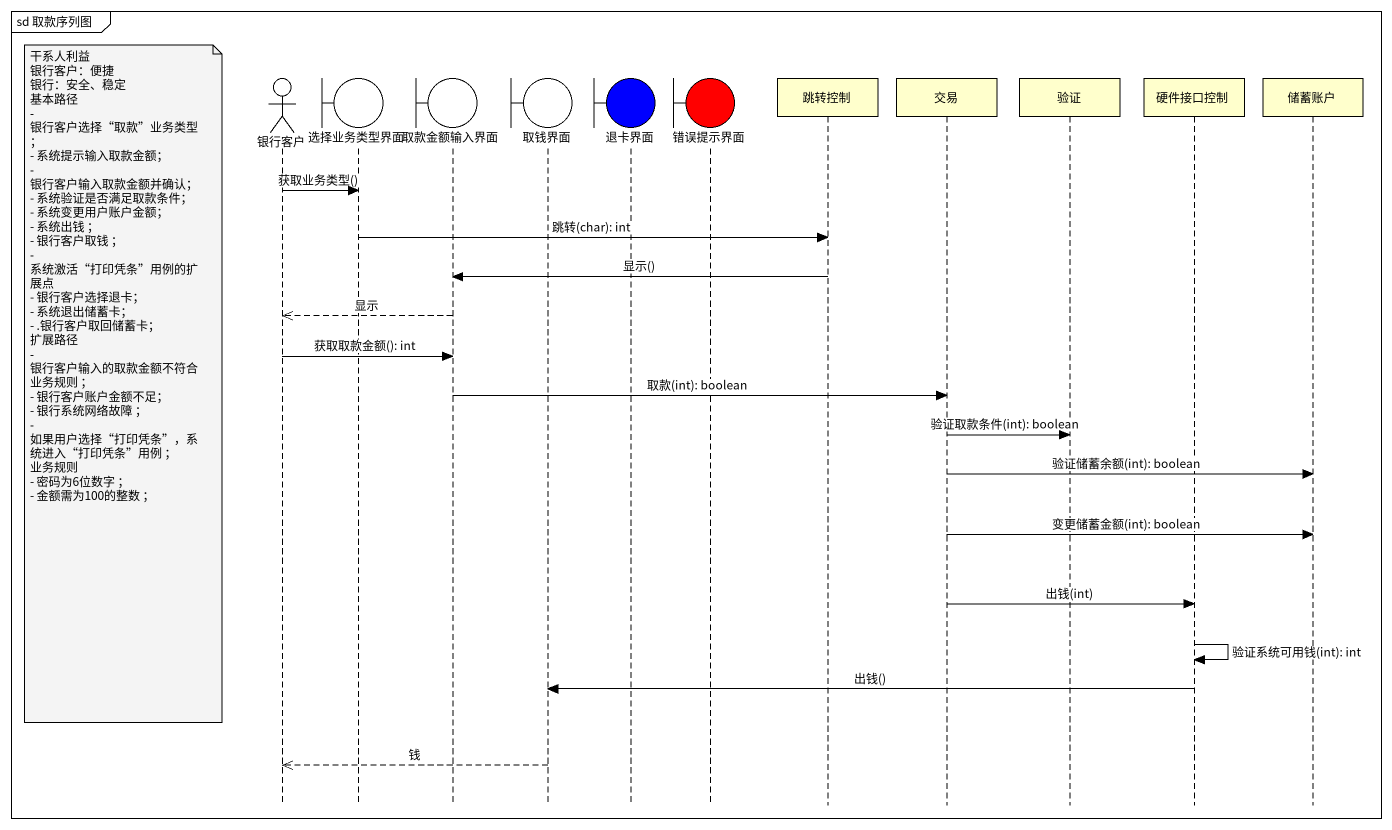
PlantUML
@startuml
mainframe sd 取款序列图
hide footbox
actor 银行客户
boundary 选择业务类型界面
boundary 取款金额输入界面
boundary 取钱界面
boundary 退卡界面 #0000FF
boundary 错误提示界面 #FF0000
participant 跳转控制
participant 交易
participant 验证
participant 硬件接口控制
participant 储蓄账户

银行客户 -> 选择业务类型界面 : 获取业务类型()
选择业务类型界面 -> 跳转控制 : 跳转(char): int
跳转控制 -> 取款金额输入界面 : 显示()
取款金额输入界面 -->> 银行客户 : 显示
银行客户 -> 取款金额输入界面 : 获取取款金额(): int
note left of 银行客户
  干系人利益
  银行客户：便捷
  银行：安全、稳定
  基本路径
  - 银行客户选择“取款”业务类型；
  - 系统提示输入取款金额；
  - 银行客户输入取款金额并确认；
  - 系统验证是否满足取款条件；
  - 系统变更用户账户金额；
  - 系统出钱 ；
  - 银行客户取钱 ；
  - 系统激活“打印凭条”用例的扩展点
  - 银行客户选择退卡；
  - 系统退出储蓄卡；
  - .银行客户取回储蓄卡；
  扩展路径
  - 银行客户输入的取款金额不符合业务规则 ；
  - 银行客户账户金额不足；
  - 银行系统网络故障 ；
  - 如果用户选择“打印凭条”，系统进入“打印凭条”用例 ；
  业务规则
  - 密码为6位数字 ；
  - 金额需为100的整数 ；
end note
取款金额输入界面 -> 交易 : 取款(int): boolean
交易 -> 验证 : 验证取款条件(int): boolean
交易 -> 储蓄账户 : 验证储蓄余额(int): boolean
交易 -> 储蓄账户 : 变更储蓄金额(int): boolean
交易 -> 硬件接口控制 : 出钱(int)
硬件接口控制 -> 硬件接口控制 : 验证系统可用钱(int): int
硬件接口控制 -> 取钱界面 : 出钱()
取钱界面 -->> 银行客户 : 钱
@enduml
